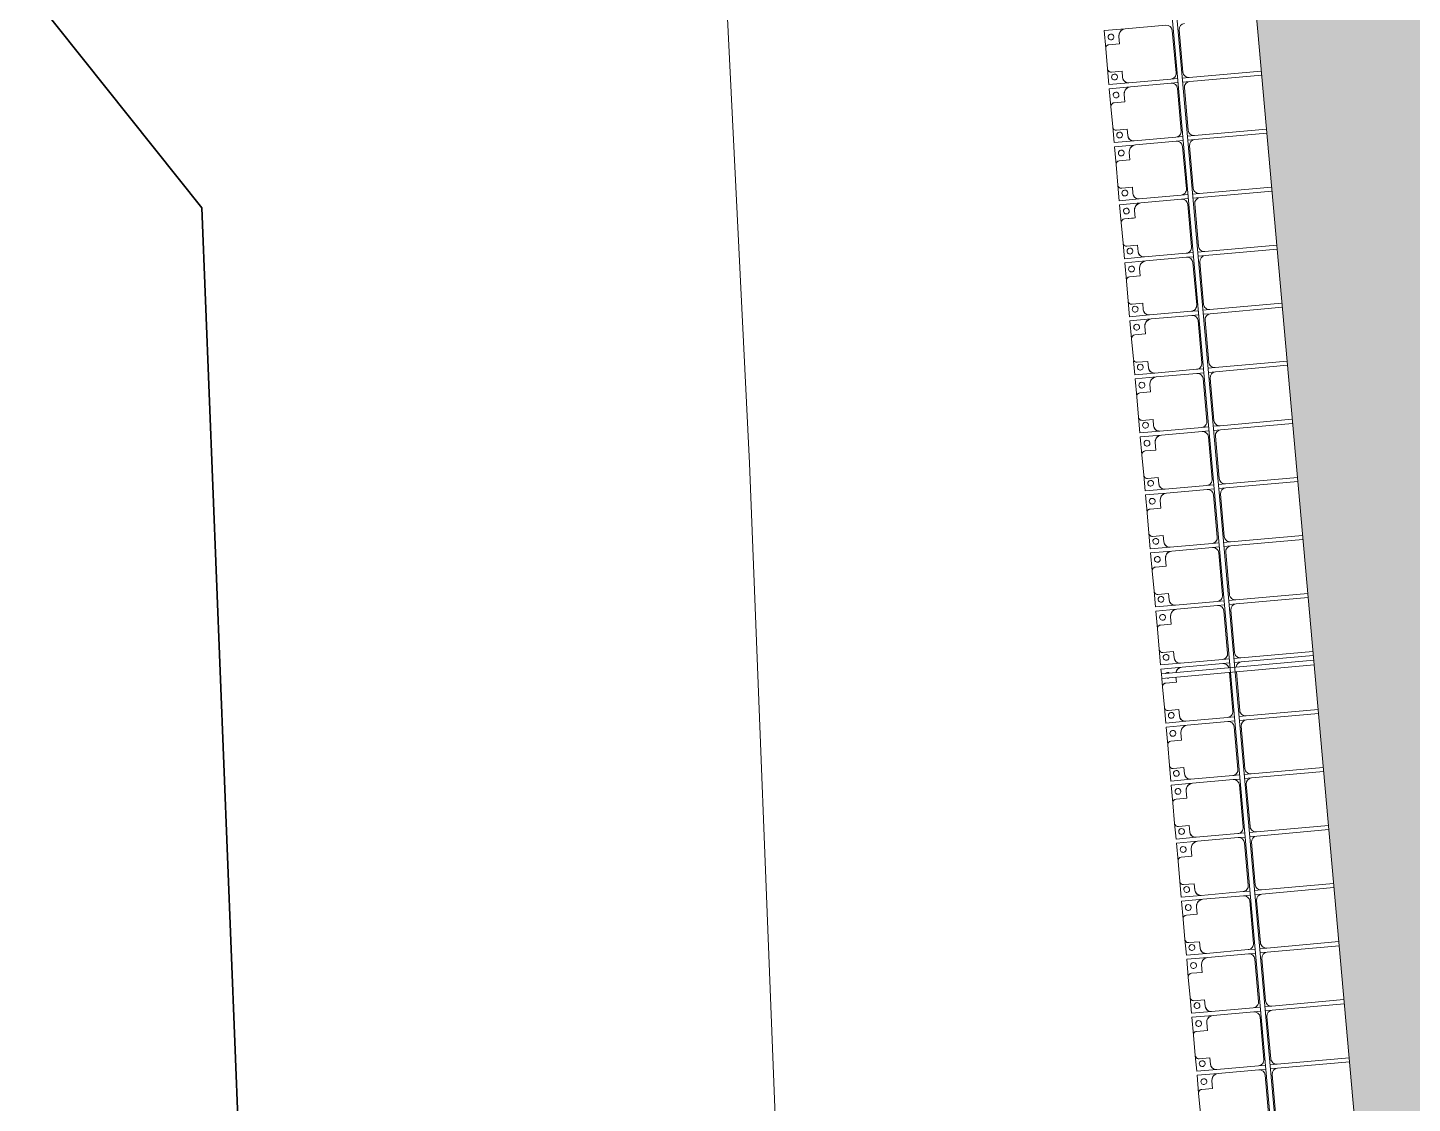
# Model space of a CAD drawing. Header units: millimetres. Extents: x -861324 to 439029, y -308065 to 694685.
# Drawn here: x -94915 to -83039, y 53579 to 62810 of the extents above; entities that cross this region are included whole.
import ezdxf

# ---------------------------------------------------------------- set-up
doc = ezdxf.new("R2010")
doc.units = ezdxf.units.MM
for name, color, linetype, lineweight in [('A-DETL-GENF', 92, 'Continuous', 9), ('A-DETL-THIN', 151, 'Continuous', 9), ('A-GENM', 13, 'Continuous', 9), ('C-TOPO-MAJR', 7, 'Continuous', 35), ('C-TOPO-MINR', 7, 'Continuous', 9), ('S-BEAM', 12, 'Continuous', 9)]:
    doc.layers.add(name, color=color, linetype=linetype, lineweight=lineweight)

# ---------------------------------------------------------------- blocks, each defined once
blk = doc.blocks.new('Dải phao đi lại kèm đỡ invester - DẢI PHAO ĐI LẠI-19658-BỐ TRÍ BÈ PIN HỒ BẢN MÒNG')
at = {"layer": 'A-GENM', "color": 7}
for p, q in [((101223, -620), (101223, 0)), ((101258, 0), (101258, -620)), ((102223, -620), (102223, 0)), ((102258, 0), (102258, -620)), ((102758, 0), (102758, -620)), ((103223, -620), (103223, 0)), ((103258, 0), (103258, -620)), ((103723, -620), (103723, 0)), ((103758, 0), (103758, -620)), ((104223, -620), (104223, 0)), ((104723, -620), (104723, 0)), ((104758, 0), (104758, -620)), ((105723, -620), (105723, 0)), ((105758, 0), (105758, -620)), ((106723, -620), (106723, 0)), ((106758, 0), (106758, -620)), ((107258, 0), (107258, -620)), ((107723, -620), (107723, 0)), ((108223, -620), (108223, 0)), ((108258, 0), (108258, -620)), ((108723, -620), (108723, 0)), ((109223, -620), (109223, 0)), ((109258, 0), (109258, -620)), ((101723, -620), (101723, 0)), ((101758, 0), (101758, -620)), ((102723, -620), (102723, 0)), ((104258, 0), (104258, -620)), ((105223, -620), (105223, 0)), ((105258, 0), (105258, -620)), ((106223, -620), (106223, 0)), ((106258, 0), (106258, -620)), ((107223, -620), (107223, 0)), ((107758, 0), (107758, -620)), ((108758, 0), (108758, -620)), ((109723, -620), (109723, 0)), ((109758, 0), (109758, -620)), ((100808, -670), (101173, -670)), ((101223, -620), (101223, -681)), ((101258, -681), (101258, -620)), ((101308, -670), (101673, -670)), ((101723, -620), (101723, -681)), ((101758, -681), (101758, -620)), ((101808, -670), (102173, -670)), ((102223, -620), (102223, -681)), ((102258, -681), (102258, -620)), ((102308, -670), (102673, -670)), ((102723, -620), (102723, -681)), ((102758, -681), (102758, -620)), ((102808, -670), (103173, -670)), ((103223, -620), (103223, -681)), ((103258, -681), (103258, -620)), ((103308, -670), (103673, -670)), ((103723, -620), (103723, -681)), ((103758, -681), (103758, -620)), ((103808, -670), (104173, -670)), ((104223, -620), (104223, -681)), ((104258, -681), (104258, -620)), ((104308, -670), (104673, -670)), ((104723, -620), (104723, -681)), ((104758, -681), (104758, -620)), ((104808, -670), (105173, -670)), ((105223, -620), (105223, -681)), ((105258, -681), (105258, -620)), ((105308, -670), (105673, -670)), ((105723, -620), (105723, -681)), ((105758, -681), (105758, -620)), ((105808, -670), (106173, -670)), ((106223, -620), (106223, -681)), ((106258, -681), (106258, -620)), ((106340, -670), (106673, -670)), ((106723, -620), (106723, -681)), ((106758, -681), (106758, -620)), ((106808, -670), (107173, -670)), ((107223, -620), (107223, -681)), ((107258, -681), (107258, -620)), ((107308, -670), (107673, -670)), ((107723, -620), (107723, -681)), ((107758, -681), (107758, -620)), ((107808, -670), (108173, -670)), ((108223, -620), (108223, -681)), ((108258, -681), (108258, -620)), ((108308, -670), (108673, -670)), ((108723, -620), (108723, -681)), ((108758, -681), (108758, -620)), ((108808, -670), (109173, -670)), ((109223, -620), (109223, -681)), ((109258, -681), (109258, -620)), ((109308, -670), (109673, -670)), ((109723, -620), (109723, -681)), ((109758, -681), (109758, -620)), ((109808, -670), (110173, -670)), ((100758, -780), (100758, -1130)), ((101173, -730), (100808, -730)), ((101223, -721), (101223, -780)), ((101223, -1140), (101223, -780)), ((101258, -780), (101258, -721)), ((101258, -780), (101258, -1130)), ((101673, -730), (101308, -730)), ((101723, -721), (101723, -780)), ((101723, -1140), (101723, -780)), ((101758, -780), (101758, -721)), ((101758, -780), (101758, -1130)), ((102173, -730), (101808, -730)), ((102223, -721), (102223, -780)), ((102223, -1140), (102223, -780)), ((102258, -780), (102258, -721)), ((102258, -780), (102258, -1130)), ((102673, -730), (102308, -730)), ((102723, -721), (102723, -780)), ((102723, -1140), (102723, -780)), ((102758, -780), (102758, -721)), ((102758, -780), (102758, -1130)), ((103173, -730), (102808, -730)), ((103223, -721), (103223, -780)), ((103223, -1140), (103223, -780)), ((103258, -780), (103258, -721)), ((103258, -780), (103258, -1130)), ((103673, -730), (103308, -730)), ((103723, -721), (103723, -780)), ((103723, -1140), (103723, -780)), ((103758, -780), (103758, -721)), ((103758, -780), (103758, -1130)), ((104173, -730), (103808, -730)), ((104223, -721), (104223, -780)), ((104223, -1140), (104223, -780)), ((104258, -780), (104258, -721)), ((104258, -780), (104258, -1130)), ((104673, -730), (104308, -730)), ((104723, -721), (104723, -780)), ((104723, -1140), (104723, -780)), ((104758, -780), (104758, -721)), ((104758, -780), (104758, -1130)), ((105173, -730), (104808, -730)), ((105223, -721), (105223, -780)), ((105223, -1140), (105223, -780)), ((105258, -780), (105258, -721)), ((105258, -780), (105258, -1130)), ((105673, -730), (105308, -730)), ((105723, -721), (105723, -780)), ((105723, -1140), (105723, -780)), ((105758, -780), (105758, -721)), ((105758, -780), (105758, -1130)), ((106173, -730), (105808, -730)), ((106223, -721), (106223, -780)), ((106223, -1140), (106223, -780)), ((106258, -780), (106258, -721)), ((106258, -780), (106258, -1130)), ((106673, -730), (106340, -730)), ((106723, -721), (106723, -780)), ((106723, -1140), (106723, -780)), ((106758, -780), (106758, -721)), ((106758, -780), (106758, -1130)), ((107173, -730), (106808, -730)), ((107223, -721), (107223, -780)), ((107223, -1140), (107223, -780)), ((107258, -780), (107258, -721)), ((107258, -780), (107258, -1130)), ((107673, -730), (107308, -730)), ((107723, -721), (107723, -780)), ((107723, -1140), (107723, -780)), ((107758, -780), (107758, -721)), ((107758, -780), (107758, -1130)), ((108173, -730), (107808, -730)), ((108223, -721), (108223, -780)), ((108223, -1140), (108223, -780)), ((108258, -780), (108258, -721)), ((108258, -780), (108258, -1130)), ((108673, -730), (108308, -730)), ((108723, -721), (108723, -780)), ((108723, -1140), (108723, -780)), ((108758, -780), (108758, -721)), ((108758, -780), (108758, -1130)), ((109173, -730), (108808, -730)), ((109223, -721), (109223, -780)), ((109223, -1140), (109223, -780)), ((109258, -780), (109258, -721)), ((109258, -780), (109258, -1130)), ((109673, -730), (109308, -730)), ((109723, -721), (109723, -780)), ((109723, -1140), (109723, -780)), ((109758, -780), (109758, -721)), ((109758, -780), (109758, -1130)), ((110173, -730), (109808, -730)), ((100818, -1190), (100882, -1190)), ((100882, -1190), (100882, -1282)), ((101118, -1282), (101118, -1190)), ((101118, -1190), (101173, -1190)), ((101318, -1190), (101382, -1190)), ((101382, -1190), (101382, -1282)), ((101618, -1282), (101618, -1190)), ((101618, -1190), (101673, -1190)), ((101818, -1190), (101882, -1190)), ((101882, -1190), (101882, -1282)), ((102118, -1282), (102118, -1190)), ((102118, -1190), (102173, -1190)), ((102318, -1190), (102382, -1190)), ((102382, -1190), (102382, -1282)), ((102618, -1282), (102618, -1190)), ((102618, -1190), (102673, -1190)), ((102818, -1190), (102882, -1190)), ((102882, -1190), (102882, -1282)), ((103118, -1282), (103118, -1190)), ((103118, -1190), (103173, -1190)), ((103318, -1190), (103382, -1190)), ((103382, -1190), (103382, -1282)), ((103618, -1282), (103618, -1190)), ((103618, -1190), (103673, -1190)), ((103818, -1190), (103882, -1190)), ((103882, -1190), (103882, -1282)), ((104118, -1282), (104118, -1190)), ((104118, -1190), (104173, -1190)), ((104318, -1190), (104382, -1190)), ((104382, -1190), (104382, -1282)), ((104618, -1282), (104618, -1190)), ((104618, -1190), (104673, -1190)), ((104818, -1190), (104882, -1190)), ((104882, -1190), (104882, -1282)), ((105118, -1282), (105118, -1190)), ((105118, -1190), (105173, -1190)), ((105318, -1190), (105382, -1190)), ((105382, -1190), (105382, -1282)), ((105618, -1282), (105618, -1190)), ((105618, -1190), (105673, -1190)), ((105818, -1190), (105882, -1190)), ((105882, -1190), (105882, -1282)), ((106118, -1282), (106118, -1190)), ((106118, -1190), (106173, -1190)), ((106340, -1190), (106382, -1190)), ((106382, -1190), (106382, -1282)), ((106618, -1282), (106618, -1190)), ((106618, -1190), (106673, -1190)), ((106818, -1190), (106882, -1190)), ((106882, -1190), (106882, -1282)), ((107118, -1282), (107118, -1190)), ((107118, -1190), (107173, -1190)), ((107318, -1190), (107382, -1190)), ((107382, -1190), (107382, -1282)), ((107618, -1282), (107618, -1190)), ((107618, -1190), (107673, -1190)), ((107818, -1190), (107882, -1190)), ((107882, -1190), (107882, -1282)), ((108118, -1282), (108118, -1190)), ((108118, -1190), (108173, -1190)), ((108318, -1190), (108382, -1190)), ((108382, -1190), (108382, -1282)), ((108618, -1282), (108618, -1190)), ((108618, -1190), (108673, -1190)), ((108818, -1190), (108882, -1190)), ((108882, -1190), (108882, -1282)), ((109118, -1282), (109118, -1190)), ((109118, -1190), (109173, -1190)), ((109318, -1190), (109382, -1190)), ((109382, -1190), (109382, -1282)), ((109618, -1282), (109618, -1190)), ((109618, -1190), (109673, -1190)), ((109818, -1190), (109882, -1190)), ((109882, -1190), (109882, -1282)), ((100912, -1312), (101088, -1312)), ((101412, -1312), (101588, -1312)), ((101912, -1312), (102088, -1312)), ((102412, -1312), (102588, -1312)), ((102912, -1312), (103088, -1312)), ((103412, -1312), (103588, -1312)), ((103912, -1312), (104088, -1312)), ((104412, -1312), (104588, -1312)), ((104912, -1312), (105088, -1312)), ((105412, -1312), (105588, -1312)), ((105912, -1312), (106088, -1312)), ((106412, -1312), (106588, -1312)), ((106912, -1312), (107088, -1312)), ((107412, -1312), (107588, -1312)), ((107912, -1312), (108088, -1312)), ((108412, -1312), (108588, -1312)), ((108912, -1312), (109088, -1312)), ((109412, -1312), (109588, -1312)), ((109912, -1312), (110088, -1312))]:
    blk.add_line(p, q, dxfattribs=at)
at = {"layer": 'A-GENM', "color": 9}
for p, q in [((101223, -620), (101223, -681)), ((101258, -681), (101258, -620)), ((101723, -620), (101723, -681)), ((101758, -681), (101758, -620)), ((102223, -620), (102223, -681)), ((102258, -681), (102258, -620)), ((102723, -620), (102723, -681)), ((102758, -681), (102758, -620)), ((103223, -620), (103223, -681)), ((103258, -681), (103258, -620)), ((103723, -620), (103723, -681)), ((103758, -681), (103758, -620)), ((104223, -620), (104223, -681)), ((104258, -681), (104258, -620)), ((104723, -620), (104723, -681)), ((104758, -681), (104758, -620)), ((105223, -620), (105223, -681)), ((105258, -681), (105258, -620)), ((105723, -620), (105723, -681)), ((105758, -681), (105758, -620)), ((106223, -620), (106223, -681)), ((106258, -681), (106258, -620)), ((106723, -620), (106723, -681)), ((106758, -681), (106758, -620)), ((107223, -620), (107223, -681)), ((107258, -681), (107258, -620)), ((107723, -620), (107723, -681)), ((107758, -681), (107758, -620)), ((108223, -620), (108223, -681)), ((108258, -681), (108258, -620)), ((108723, -620), (108723, -681)), ((108758, -681), (108758, -620)), ((109223, -620), (109223, -681)), ((109258, -681), (109258, -620)), ((109723, -620), (109723, -681)), ((109758, -681), (109758, -620)), ((101223, -721), (101223, -780)), ((101258, -780), (101258, -721)), ((101723, -721), (101723, -780)), ((101758, -780), (101758, -721)), ((102223, -721), (102223, -780)), ((102258, -780), (102258, -721)), ((102723, -721), (102723, -780)), ((102758, -780), (102758, -721)), ((103223, -721), (103223, -780)), ((103258, -780), (103258, -721)), ((103723, -721), (103723, -780)), ((103758, -780), (103758, -721)), ((104223, -721), (104223, -780)), ((104258, -780), (104258, -721)), ((104723, -721), (104723, -780)), ((104758, -780), (104758, -721)), ((105223, -721), (105223, -780)), ((105258, -780), (105258, -721)), ((105723, -721), (105723, -780)), ((105758, -780), (105758, -721)), ((106223, -721), (106223, -780)), ((106258, -780), (106258, -721)), ((106723, -721), (106723, -780)), ((106758, -780), (106758, -721)), ((107223, -721), (107223, -780)), ((107258, -780), (107258, -721)), ((107723, -721), (107723, -780)), ((107758, -780), (107758, -721)), ((108223, -721), (108223, -780)), ((108258, -780), (108258, -721)), ((108723, -721), (108723, -780)), ((108758, -780), (108758, -721)), ((109223, -721), (109223, -780)), ((109258, -780), (109258, -721)), ((109723, -721), (109723, -780)), ((109758, -780), (109758, -721)), ((100758, -1312), (100758, -1130)), ((100758, -1130), (100758, -1312)), ((101223, -1140), (101223, -1312)), ((101223, -1312), (101223, -1140)), ((101258, -1312), (101258, -1130)), ((101258, -1130), (101258, -1312)), ((101723, -1140), (101723, -1312)), ((101723, -1312), (101723, -1140)), ((101758, -1312), (101758, -1148)), ((101758, -1148), (101758, -1312)), ((102223, -1140), (102223, -1312)), ((102223, -1312), (102223, -1140)), ((102258, -1312), (102258, -1130)), ((102258, -1130), (102258, -1312)), ((102723, -1140), (102723, -1312)), ((102723, -1312), (102723, -1140)), ((102758, -1312), (102758, -1130)), ((102758, -1130), (102758, -1312)), ((103223, -1140), (103223, -1312)), ((103223, -1312), (103223, -1140)), ((103258, -1312), (103258, -1130)), ((103258, -1130), (103258, -1312)), ((103723, -1140), (103723, -1312)), ((103723, -1312), (103723, -1140)), ((103758, -1312), (103758, -1130)), ((103758, -1130), (103758, -1312)), ((104223, -1140), (104223, -1312)), ((104223, -1312), (104223, -1140)), ((104258, -1312), (104258, -1130)), ((104258, -1130), (104258, -1312)), ((104723, -1140), (104723, -1312)), ((104723, -1312), (104723, -1140)), ((104758, -1312), (104758, -1130)), ((104758, -1130), (104758, -1312)), ((105223, -1140), (105223, -1312)), ((105223, -1312), (105223, -1140)), ((105258, -1312), (105258, -1130)), ((105258, -1130), (105258, -1312)), ((105723, -1140), (105723, -1312)), ((105723, -1312), (105723, -1140)), ((105758, -1312), (105758, -1130)), ((105758, -1130), (105758, -1312)), ((106223, -1140), (106223, -1312)), ((106223, -1312), (106223, -1140)), ((106258, -1312), (106258, -1130)), ((106258, -1130), (106258, -1312)), ((106723, -1140), (106723, -1312)), ((106723, -1312), (106723, -1140)), ((106758, -1312), (106758, -1130)), ((106758, -1130), (106758, -1312)), ((107223, -1140), (107223, -1312)), ((107223, -1312), (107223, -1140)), ((107258, -1312), (107258, -1130)), ((107258, -1130), (107258, -1312)), ((107723, -1140), (107723, -1312)), ((107723, -1312), (107723, -1140)), ((107758, -1312), (107758, -1130)), ((107758, -1130), (107758, -1312)), ((108223, -1140), (108223, -1312)), ((108223, -1312), (108223, -1140)), ((108258, -1312), (108258, -1130)), ((108258, -1130), (108258, -1312)), ((108723, -1140), (108723, -1312)), ((108723, -1312), (108723, -1140)), ((108758, -1312), (108758, -1130)), ((108758, -1130), (108758, -1312)), ((109223, -1140), (109223, -1312)), ((109223, -1312), (109223, -1140)), ((109258, -1312), (109258, -1130)), ((109258, -1130), (109258, -1312)), ((109723, -1140), (109723, -1312)), ((109723, -1312), (109723, -1140)), ((109758, -1312), (109758, -1130)), ((109758, -1130), (109758, -1312)), ((100882, -1190), (100818, -1190)), ((100818, -1190), (100882, -1190)), ((100882, -1190), (100818, -1190)), ((100882, -1282), (100882, -1190)), ((100882, -1190), (100882, -1282)), ((100882, -1282), (100882, -1190)), ((101173, -1190), (101118, -1190)), ((101118, -1190), (101118, -1282)), ((101118, -1282), (101118, -1190)), ((101118, -1190), (101118, -1282)), ((101118, -1190), (101173, -1190)), ((101173, -1190), (101118, -1190)), ((101382, -1190), (101318, -1190)), ((101318, -1190), (101382, -1190)), ((101382, -1190), (101318, -1190)), ((101382, -1282), (101382, -1190)), ((101382, -1190), (101382, -1282)), ((101382, -1282), (101382, -1190)), ((101673, -1190), (101618, -1190)), ((101618, -1190), (101618, -1282)), ((101618, -1282), (101618, -1190)), ((101618, -1190), (101618, -1282)), ((101618, -1190), (101673, -1190)), ((101673, -1190), (101618, -1190)), ((101882, -1190), (101818, -1190)), ((101818, -1190), (101882, -1190)), ((101882, -1190), (101818, -1190)), ((101882, -1282), (101882, -1190)), ((101882, -1190), (101882, -1282)), ((101882, -1282), (101882, -1190)), ((102173, -1190), (102118, -1190)), ((102118, -1190), (102118, -1282)), ((102118, -1282), (102118, -1190)), ((102118, -1190), (102118, -1282)), ((102118, -1190), (102173, -1190)), ((102173, -1190), (102118, -1190)), ((102382, -1190), (102318, -1190)), ((102318, -1190), (102382, -1190)), ((102382, -1190), (102318, -1190)), ((102382, -1282), (102382, -1203)), ((102382, -1203), (102382, -1282)), ((102382, -1282), (102382, -1203)), ((102673, -1190), (102618, -1190)), ((102618, -1190), (102618, -1282)), ((102618, -1282), (102618, -1190)), ((102618, -1190), (102618, -1282)), ((102618, -1190), (102673, -1190)), ((102673, -1190), (102618, -1190)), ((102882, -1190), (102818, -1190)), ((102818, -1190), (102882, -1190)), ((102882, -1190), (102818, -1190)), ((102882, -1282), (102882, -1190)), ((102882, -1190), (102882, -1282)), ((102882, -1282), (102882, -1190)), ((103173, -1190), (103118, -1190)), ((103118, -1190), (103118, -1282)), ((103118, -1282), (103118, -1190)), ((103118, -1190), (103118, -1282)), ((103118, -1190), (103173, -1190)), ((103173, -1190), (103118, -1190)), ((103382, -1190), (103318, -1190)), ((103318, -1190), (103382, -1190)), ((103382, -1190), (103318, -1190)), ((103382, -1282), (103382, -1190)), ((103382, -1190), (103382, -1282)), ((103382, -1282), (103382, -1190)), ((103673, -1190), (103618, -1190)), ((103618, -1190), (103618, -1282)), ((103618, -1282), (103618, -1190)), ((103618, -1190), (103618, -1282)), ((103618, -1190), (103673, -1190)), ((103673, -1190), (103618, -1190)), ((103882, -1190), (103818, -1190)), ((103818, -1190), (103882, -1190)), ((103882, -1190), (103818, -1190)), ((103882, -1282), (103882, -1190)), ((103882, -1190), (103882, -1282)), ((103882, -1282), (103882, -1190)), ((104173, -1190), (104118, -1190)), ((104118, -1190), (104118, -1282)), ((104118, -1282), (104118, -1190)), ((104118, -1190), (104118, -1282)), ((104118, -1190), (104173, -1190)), ((104173, -1190), (104118, -1190)), ((104382, -1190), (104318, -1190)), ((104318, -1190), (104382, -1190)), ((104382, -1190), (104318, -1190)), ((104382, -1282), (104382, -1190)), ((104382, -1190), (104382, -1282)), ((104382, -1282), (104382, -1190)), ((104673, -1190), (104618, -1190)), ((104618, -1190), (104618, -1282)), ((104618, -1282), (104618, -1190)), ((104618, -1190), (104618, -1282)), ((104618, -1190), (104673, -1190)), ((104673, -1190), (104618, -1190)), ((104882, -1190), (104818, -1190)), ((104818, -1190), (104882, -1190)), ((104882, -1190), (104818, -1190)), ((104882, -1282), (104882, -1190)), ((104882, -1190), (104882, -1282)), ((104882, -1282), (104882, -1190)), ((105173, -1190), (105118, -1190)), ((105118, -1190), (105118, -1282)), ((105118, -1282), (105118, -1190)), ((105118, -1190), (105118, -1282)), ((105118, -1190), (105173, -1190)), ((105173, -1190), (105118, -1190)), ((105382, -1190), (105318, -1190)), ((105318, -1190), (105382, -1190)), ((105382, -1190), (105318, -1190)), ((105382, -1282), (105382, -1190)), ((105382, -1190), (105382, -1282)), ((105382, -1282), (105382, -1190)), ((105673, -1190), (105618, -1190)), ((105618, -1190), (105618, -1282)), ((105618, -1282), (105618, -1190)), ((105618, -1190), (105618, -1282)), ((105618, -1190), (105673, -1190)), ((105673, -1190), (105618, -1190)), ((105882, -1190), (105818, -1190)), ((105818, -1190), (105882, -1190)), ((105882, -1190), (105818, -1190)), ((105882, -1282), (105882, -1190)), ((105882, -1190), (105882, -1282)), ((105882, -1282), (105882, -1190)), ((106173, -1190), (106118, -1190)), ((106118, -1190), (106118, -1282)), ((106118, -1282), (106118, -1190)), ((106118, -1190), (106118, -1282)), ((106118, -1190), (106173, -1190)), ((106173, -1190), (106118, -1190)), ((106382, -1190), (106340, -1190)), ((106340, -1190), (106382, -1190)), ((106382, -1190), (106340, -1190)), ((106382, -1282), (106382, -1190)), ((106382, -1190), (106382, -1282)), ((106382, -1282), (106382, -1190)), ((106673, -1190), (106618, -1190)), ((106618, -1190), (106618, -1282)), ((106618, -1282), (106618, -1190)), ((106618, -1190), (106618, -1282)), ((106618, -1190), (106673, -1190)), ((106673, -1190), (106618, -1190)), ((106882, -1190), (106818, -1190)), ((106818, -1190), (106882, -1190)), ((106882, -1190), (106818, -1190)), ((106882, -1282), (106882, -1190)), ((106882, -1190), (106882, -1282)), ((106882, -1282), (106882, -1190)), ((107173, -1190), (107118, -1190)), ((107118, -1190), (107118, -1282)), ((107118, -1282), (107118, -1190)), ((107118, -1190), (107118, -1282)), ((107118, -1190), (107173, -1190)), ((107173, -1190), (107118, -1190)), ((107382, -1190), (107318, -1190)), ((107318, -1190), (107382, -1190)), ((107382, -1190), (107318, -1190)), ((107382, -1282), (107382, -1190)), ((107382, -1190), (107382, -1282)), ((107382, -1282), (107382, -1190)), ((107673, -1190), (107618, -1190)), ((107618, -1190), (107618, -1282)), ((107618, -1282), (107618, -1190)), ((107618, -1190), (107618, -1282)), ((107618, -1190), (107673, -1190)), ((107673, -1190), (107618, -1190)), ((107882, -1190), (107818, -1190)), ((107818, -1190), (107882, -1190)), ((107882, -1190), (107818, -1190)), ((107882, -1282), (107882, -1190)), ((107882, -1190), (107882, -1282)), ((107882, -1282), (107882, -1190)), ((108118, -1190), (108118, -1282)), ((108118, -1282), (108118, -1190)), ((108118, -1190), (108118, -1282)), ((108173, -1190), (108159, -1190)), ((108159, -1190), (108173, -1190)), ((108173, -1190), (108159, -1190)), ((108382, -1190), (108318, -1190)), ((108318, -1190), (108382, -1190)), ((108382, -1190), (108318, -1190)), ((108382, -1282), (108382, -1190)), ((108382, -1190), (108382, -1282)), ((108382, -1282), (108382, -1190)), ((108673, -1190), (108618, -1190)), ((108618, -1190), (108618, -1282)), ((108618, -1282), (108618, -1190)), ((108618, -1190), (108618, -1282)), ((108618, -1190), (108673, -1190)), ((108673, -1190), (108618, -1190)), ((108882, -1190), (108818, -1190)), ((108818, -1190), (108882, -1190)), ((108882, -1190), (108818, -1190)), ((108882, -1282), (108882, -1190)), ((108882, -1190), (108882, -1282)), ((108882, -1282), (108882, -1190)), ((109173, -1190), (109118, -1190)), ((109118, -1190), (109118, -1282)), ((109118, -1282), (109118, -1190)), ((109118, -1190), (109118, -1282)), ((109118, -1190), (109173, -1190)), ((109173, -1190), (109118, -1190)), ((109382, -1190), (109318, -1190)), ((109318, -1190), (109382, -1190)), ((109382, -1190), (109318, -1190)), ((109382, -1282), (109382, -1190)), ((109382, -1190), (109382, -1282)), ((109382, -1282), (109382, -1190)), ((109673, -1190), (109618, -1190)), ((109618, -1190), (109618, -1282)), ((109618, -1282), (109618, -1190)), ((109618, -1190), (109618, -1282)), ((109618, -1190), (109673, -1190)), ((109673, -1190), (109618, -1190)), ((109882, -1190), (109818, -1190)), ((109818, -1190), (109882, -1190)), ((109882, -1190), (109818, -1190)), ((109882, -1282), (109882, -1190)), ((109882, -1190), (109882, -1282)), ((109882, -1282), (109882, -1190)), ((100912, -1312), (100758, -1312)), ((100758, -1312), (100912, -1312)), ((101223, -1312), (101088, -1312)), ((101088, -1312), (101223, -1312)), ((101412, -1312), (101258, -1312)), ((101258, -1312), (101412, -1312)), ((101723, -1312), (101588, -1312)), ((101588, -1312), (101723, -1312)), ((101912, -1312), (101758, -1312)), ((101758, -1312), (101912, -1312)), ((102223, -1312), (102088, -1312)), ((102088, -1312), (102223, -1312)), ((102412, -1312), (102258, -1312)), ((102258, -1312), (102412, -1312)), ((102723, -1312), (102588, -1312)), ((102588, -1312), (102723, -1312)), ((102912, -1312), (102758, -1312)), ((102758, -1312), (102912, -1312)), ((103223, -1312), (103088, -1312)), ((103088, -1312), (103223, -1312)), ((103412, -1312), (103258, -1312)), ((103258, -1312), (103412, -1312)), ((103723, -1312), (103604, -1312)), ((103604, -1312), (103723, -1312)), ((103912, -1312), (103758, -1312)), ((103758, -1312), (103912, -1312)), ((104223, -1312), (104088, -1312)), ((104088, -1312), (104223, -1312)), ((104412, -1312), (104258, -1312)), ((104258, -1312), (104412, -1312)), ((104723, -1312), (104588, -1312)), ((104588, -1312), (104723, -1312)), ((104912, -1312), (104758, -1312)), ((104758, -1312), (104912, -1312)), ((105223, -1312), (105088, -1312)), ((105088, -1312), (105223, -1312)), ((105412, -1312), (105258, -1312)), ((105258, -1312), (105412, -1312)), ((105723, -1312), (105588, -1312)), ((105588, -1312), (105723, -1312)), ((105912, -1312), (105758, -1312)), ((105758, -1312), (105912, -1312)), ((106223, -1312), (106088, -1312)), ((106088, -1312), (106223, -1312)), ((106300, -1312), (106258, -1312)), ((106258, -1312), (106300, -1312)), ((106412, -1312), (106340, -1312)), ((106340, -1312), (106412, -1312)), ((106723, -1312), (106588, -1312)), ((106588, -1312), (106723, -1312)), ((106912, -1312), (106758, -1312)), ((106758, -1312), (106912, -1312)), ((107223, -1312), (107088, -1312)), ((107088, -1312), (107223, -1312)), ((107412, -1312), (107258, -1312)), ((107258, -1312), (107412, -1312)), ((107723, -1312), (107588, -1312)), ((107588, -1312), (107723, -1312)), ((107912, -1312), (107758, -1312)), ((107758, -1312), (107912, -1312)), ((108223, -1312), (108088, -1312)), ((108088, -1312), (108223, -1312)), ((108412, -1312), (108258, -1312)), ((108258, -1312), (108412, -1312)), ((108723, -1312), (108588, -1312)), ((108588, -1312), (108723, -1312)), ((108912, -1312), (108758, -1312)), ((108758, -1312), (108912, -1312)), ((109223, -1312), (109088, -1312)), ((109088, -1312), (109223, -1312)), ((109412, -1312), (109258, -1312)), ((109258, -1312), (109412, -1312)), ((109723, -1312), (109588, -1312)), ((109588, -1312), (109723, -1312)), ((109912, -1312), (109758, -1312)), ((109758, -1312), (109912, -1312))]:
    blk.add_line(p, q, dxfattribs=at)
at = {"layer": 'A-GENM', "color": 7}
for centre, radius, start, end in [((100808, -620), 50, 180, 270), ((101173, -620), 50, 270, 0), ((101308, -620), 50, 180, 270), ((101673, -620), 50, 270, 0), ((101808, -620), 50, 180, 270), ((102173, -620), 50, 270, 0), ((102308, -620), 50, 180, 270), ((102673, -620), 50, 270, 0), ((102808, -620), 50, 180, 270), ((103173, -620), 50, 270, 0), ((103308, -620), 50, 180, 270), ((103673, -620), 50, 270, 0), ((103808, -620), 50, 180, 270), ((104173, -620), 50, 270, 0), ((104308, -620), 50, 180, 270), ((104673, -620), 50, 270, 0), ((104808, -620), 50, 180, 270), ((105173, -620), 50, 270, 0), ((105308, -620), 50, 180, 270), ((105673, -620), 50, 270, 0), ((105808, -620), 50, 180, 270), ((106173, -620), 50, 270, 0), ((106308, -620), 50, 180, 255), ((106673, -620), 50, 270, 0), ((106808, -620), 50, 180, 270), ((107173, -620), 50, 270, 0), ((107308, -620), 50, 180, 270), ((107673, -620), 50, 270, 0), ((107808, -620), 50, 180, 270), ((108173, -620), 50, 270, 0), ((108308, -620), 50, 180, 270), ((108673, -620), 50, 270, 0), ((108808, -620), 50, 180, 270), ((109173, -620), 50, 270, 0), ((109308, -620), 50, 180, 270), ((109673, -620), 50, 270, 0), ((109808, -620), 50, 180, 270), ((100808, -780), 50, 90, 180), ((101173, -780), 50, 360, 90), ((101308, -780), 50, 90, 180), ((101673, -780), 50, 360, 90), ((101808, -780), 50, 90, 180), ((102173, -780), 50, 360, 90), ((102308, -780), 50, 90, 180), ((102673, -780), 50, 360, 90), ((102808, -780), 50, 90, 180), ((103173, -780), 50, 360, 90), ((103308, -780), 50, 90, 180), ((103673, -780), 50, 360, 90), ((103808, -780), 50, 90, 180), ((104173, -780), 50, 360, 90), ((104308, -780), 50, 90, 180), ((104673, -780), 50, 360, 90), ((104808, -780), 50, 90, 180), ((105173, -780), 50, 360, 90), ((105308, -780), 50, 90, 180), ((105673, -780), 50, 360, 90), ((105808, -780), 50, 90, 180), ((106173, -780), 50, 360, 90), ((106308, -780), 50, 105, 180), ((106673, -780), 50, 360, 90), ((106808, -780), 50, 90, 180), ((107173, -780), 50, 360, 90), ((107308, -780), 50, 90, 180), ((107673, -780), 50, 360, 90), ((107808, -780), 50, 90, 180), ((108173, -780), 50, 360, 90), ((108308, -780), 50, 90, 180), ((108673, -780), 50, 360, 90), ((108808, -780), 50, 90, 180), ((109173, -780), 50, 360, 90), ((109308, -780), 50, 90, 180), ((109673, -780), 50, 360, 90), ((109808, -780), 50, 90, 180), ((100818, -1130), 60, 180, 270), ((101173, -1140), 50, 270, 360), ((101318, -1130), 60, 180, 270), ((101673, -1140), 50, 270, 360), ((101818, -1130), 60, 180, 270), ((102173, -1140), 50, 270, 360), ((102318, -1130), 60, 180, 270), ((102673, -1140), 50, 270, 360), ((102818, -1130), 60, 180, 270), ((103173, -1140), 50, 270, 360), ((103318, -1130), 60, 180, 270), ((103673, -1140), 50, 270, 360), ((103818, -1130), 60, 180, 270), ((104173, -1140), 50, 270, 360), ((104318, -1130), 60, 180, 270), ((104673, -1140), 50, 270, 360), ((104818, -1130), 60, 180, 270), ((105173, -1140), 50, 270, 360), ((105318, -1130), 60, 180, 270), ((105673, -1140), 50, 270, 360), ((105818, -1130), 60, 180, 270), ((106173, -1140), 50, 270, 360), ((106318, -1130), 60, 180, 255), ((106673, -1140), 50, 270, 360), ((106818, -1130), 60, 180, 270), ((107173, -1140), 50, 270, 360), ((107318, -1130), 60, 180, 270), ((107673, -1140), 50, 270, 360), ((107818, -1130), 60, 180, 270), ((108173, -1140), 50, 270, 360), ((108318, -1130), 60, 180, 270), ((108673, -1140), 50, 270, 360), ((108818, -1130), 60, 180, 270), ((109173, -1140), 50, 270, 360), ((109318, -1130), 60, 180, 270), ((109673, -1140), 50, 270, 360), ((109818, -1130), 60, 180, 270), ((100912, -1282), 30, 180, 270), ((101088, -1282), 30, 270, 0), ((101412, -1282), 30, 180, 270), ((101588, -1282), 30, 270, 0), ((101912, -1282), 30, 180, 270), ((102088, -1282), 30, 270, 0), ((102412, -1282), 30, 180, 270), ((102588, -1282), 30, 270, 0), ((102912, -1282), 30, 180, 270), ((103088, -1282), 30, 270, 0), ((103412, -1282), 30, 180, 270), ((103588, -1282), 30, 270, 0), ((103912, -1282), 30, 180, 270), ((104088, -1282), 30, 270, 0), ((104412, -1282), 30, 180, 270), ((104588, -1282), 30, 270, 0), ((104912, -1282), 30, 180, 270), ((105088, -1282), 30, 270, 0), ((105412, -1282), 30, 180, 270), ((105588, -1282), 30, 270, 0), ((105912, -1282), 30, 180, 270), ((106088, -1282), 30, 270, 0), ((106412, -1282), 30, 180, 270), ((106588, -1282), 30, 270, 0), ((106912, -1282), 30, 180, 270), ((107088, -1282), 30, 270, 0), ((107412, -1282), 30, 180, 270), ((107588, -1282), 30, 270, 0), ((107912, -1282), 30, 180, 270), ((108088, -1282), 30, 270, 0), ((108412, -1282), 30, 180, 270), ((108588, -1282), 30, 270, 0), ((108912, -1282), 30, 180, 270), ((109088, -1282), 30, 270, 0), ((109412, -1282), 30, 180, 270), ((109588, -1282), 30, 270, 0), ((109912, -1282), 30, 180, 270)]:
    blk.add_arc(centre, radius, start, end, dxfattribs=at)
at = {"layer": 'A-GENM', "color": 9}
for centre, radius, start, end in [((100818, -1130), 60, 195, 270), ((100818, -1130), 60, 195, 270), ((100818, -1130), 60, 195, 270), ((101173, -1140), 50, 270, 345), ((101173, -1140), 50, 270, 345), ((101173, -1140), 50, 270, 345), ((101318, -1130), 60, 195, 270), ((101318, -1130), 60, 195, 270), ((101318, -1130), 60, 195, 270), ((101673, -1140), 50, 270, 345), ((101673, -1140), 50, 270, 345), ((101673, -1140), 50, 270, 345), ((101818, -1130), 60, 195, 270), ((101818, -1130), 60, 195, 270), ((101818, -1130), 60, 195, 270), ((102173, -1140), 50, 270, 345), ((102173, -1140), 50, 270, 345), ((102173, -1140), 50, 270, 345), ((102318, -1130), 60, 195, 270), ((102318, -1130), 60, 195, 270), ((102318, -1130), 60, 195, 270), ((102673, -1140), 50, 270, 345), ((102673, -1140), 50, 270, 345), ((102673, -1140), 50, 270, 345), ((102818, -1130), 60, 195, 270), ((102818, -1130), 60, 195, 270), ((102818, -1130), 60, 195, 270), ((103173, -1140), 50, 270, 345), ((103173, -1140), 50, 270, 345), ((103173, -1140), 50, 270, 345), ((103318, -1130), 60, 195, 270), ((103318, -1130), 60, 195, 270), ((103318, -1130), 60, 195, 270), ((103673, -1140), 50, 270, 345), ((103673, -1140), 50, 270, 345), ((103673, -1140), 50, 270, 345), ((103818, -1130), 60, 195, 270), ((103818, -1130), 60, 195, 270), ((103818, -1130), 60, 195, 270), ((104173, -1140), 50, 270, 345), ((104173, -1140), 50, 270, 345), ((104173, -1140), 50, 270, 345), ((104318, -1130), 60, 195, 270), ((104318, -1130), 60, 195, 270), ((104318, -1130), 60, 195, 270), ((104673, -1140), 50, 270, 345), ((104673, -1140), 50, 270, 345), ((104673, -1140), 50, 270, 345), ((104818, -1130), 60, 195, 270), ((104818, -1130), 60, 195, 270), ((104818, -1130), 60, 195, 270), ((105173, -1140), 50, 270, 345), ((105173, -1140), 50, 270, 345), ((105173, -1140), 50, 270, 345), ((105318, -1130), 60, 195, 270), ((105318, -1130), 60, 195, 270), ((105318, -1130), 60, 195, 270), ((105673, -1140), 50, 270, 345), ((105673, -1140), 50, 270, 345), ((105673, -1140), 50, 270, 345), ((105818, -1130), 60, 195, 270), ((105818, -1130), 60, 195, 270), ((105818, -1130), 60, 195, 270), ((106173, -1140), 50, 270, 345), ((106173, -1140), 50, 270, 345), ((106173, -1140), 50, 270, 345), ((106318, -1130), 60, 195, 255), ((106318, -1130), 60, 195, 255), ((106318, -1130), 60, 195, 255), ((106673, -1140), 50, 270, 345), ((106673, -1140), 50, 270, 345), ((106673, -1140), 50, 270, 345), ((106818, -1130), 60, 195, 270), ((106818, -1130), 60, 195, 270), ((106818, -1130), 60, 195, 270), ((107173, -1140), 50, 270, 345), ((107173, -1140), 50, 270, 345), ((107173, -1140), 50, 270, 345), ((107318, -1130), 60, 195, 270), ((107318, -1130), 60, 195, 270), ((107318, -1130), 60, 195, 270), ((107673, -1140), 50, 270, 345), ((107673, -1140), 50, 270, 345), ((107673, -1140), 50, 270, 345), ((107818, -1130), 60, 195, 270), ((107818, -1130), 60, 195, 270), ((107818, -1130), 60, 195, 270), ((108173, -1140), 50, 270, 345), ((108173, -1140), 50, 270, 345), ((108173, -1140), 50, 270, 345), ((108318, -1130), 60, 195, 270), ((108318, -1130), 60, 195, 270), ((108318, -1130), 60, 195, 270), ((108673, -1140), 50, 270, 345), ((108673, -1140), 50, 270, 345), ((108673, -1140), 50, 270, 345), ((108818, -1130), 60, 195, 270), ((108818, -1130), 60, 195, 270), ((108818, -1130), 60, 195, 270), ((109173, -1140), 50, 270, 345), ((109173, -1140), 50, 270, 345), ((109173, -1140), 50, 270, 345), ((109318, -1130), 60, 195, 270), ((109318, -1130), 60, 195, 270), ((109318, -1130), 60, 195, 270), ((109673, -1140), 50, 270, 345), ((109673, -1140), 50, 270, 345), ((109673, -1140), 50, 270, 345), ((109818, -1130), 60, 195, 270), ((109818, -1130), 60, 195, 270), ((109818, -1130), 60, 195, 270), ((100817, -1259), 25, 90, 270), ((100817, -1259), 25, 90, 270), ((100817, -1259), 25, 270, 90), ((100817, -1259), 25, 270, 90), ((100912, -1282), 30, 180, 240), ((100912, -1282), 30, 180, 240), ((100912, -1282), 30, 180, 240), ((101088, -1282), 30, 300, 0), ((101088, -1282), 30, 300, 0), ((101088, -1282), 30, 300, 0), ((101162, -1259), 25, 90, 270), ((101162, -1259), 25, 90, 270), ((101162, -1259), 25, 270, 90), ((101162, -1259), 25, 270, 90), ((101317, -1259), 25, 90, 270), ((101317, -1259), 25, 90, 270), ((101317, -1259), 25, 270, 90), ((101317, -1259), 25, 270, 90), ((101412, -1282), 30, 180, 240), ((101412, -1282), 30, 180, 240), ((101412, -1282), 30, 180, 240), ((101588, -1282), 30, 300, 0), ((101588, -1282), 30, 300, 0), ((101588, -1282), 30, 300, 0), ((101662, -1259), 25, 90, 270), ((101662, -1259), 25, 90, 270), ((101662, -1259), 25, 270, 90), ((101662, -1259), 25, 270, 90), ((101817, -1259), 25, 90, 270), ((101817, -1259), 25, 90, 270), ((101817, -1259), 25, 270, 90), ((101817, -1259), 25, 270, 90), ((101912, -1282), 30, 180, 240), ((101912, -1282), 30, 180, 240), ((101912, -1282), 30, 180, 240), ((102088, -1282), 30, 300, 0), ((102088, -1282), 30, 300, 0), ((102088, -1282), 30, 300, 0), ((102162, -1259), 25, 90, 270), ((102162, -1259), 25, 90, 270), ((102162, -1259), 25, 270, 90), ((102162, -1259), 25, 270, 90), ((102317, -1259), 25, 90, 270), ((102317, -1259), 25, 90, 270), ((102317, -1259), 25, 270, 90), ((102317, -1259), 25, 270, 90), ((102412, -1282), 30, 180, 240), ((102412, -1282), 30, 180, 240), ((102412, -1282), 30, 180, 240), ((102588, -1282), 30, 300, 0), ((102588, -1282), 30, 300, 0), ((102588, -1282), 30, 300, 0), ((102662, -1259), 25, 90, 270), ((102662, -1259), 25, 90, 270), ((102662, -1259), 25, 270, 90), ((102662, -1259), 25, 270, 90), ((102817, -1259), 25, 90, 270), ((102817, -1259), 25, 90, 270), ((102817, -1259), 25, 270, 90), ((102817, -1259), 25, 270, 90), ((102912, -1282), 30, 180, 240), ((102912, -1282), 30, 180, 240), ((102912, -1282), 30, 180, 240), ((103088, -1282), 30, 300, 0), ((103088, -1282), 30, 300, 0), ((103088, -1282), 30, 300, 0), ((103162, -1259), 25, 90, 270), ((103162, -1259), 25, 90, 270), ((103162, -1259), 25, 270, 90), ((103162, -1259), 25, 270, 90), ((103317, -1259), 25, 90, 270), ((103317, -1259), 25, 90, 270), ((103317, -1259), 25, 270, 90), ((103317, -1259), 25, 270, 90), ((103412, -1282), 30, 180, 240), ((103412, -1282), 30, 180, 240), ((103412, -1282), 30, 180, 240), ((103588, -1282), 30, 300, 0), ((103588, -1282), 30, 300, 0), ((103588, -1282), 30, 300, 0), ((103662, -1259), 25, 90, 270), ((103662, -1259), 25, 90, 270), ((103662, -1259), 25, 270, 90), ((103662, -1259), 25, 270, 90), ((103817, -1259), 25, 90, 270), ((103817, -1259), 25, 90, 270), ((103817, -1259), 25, 270, 90), ((103817, -1259), 25, 270, 90), ((103912, -1282), 30, 180, 240), ((103912, -1282), 30, 180, 240), ((103912, -1282), 30, 180, 240), ((104088, -1282), 30, 300, 0), ((104088, -1282), 30, 300, 0), ((104088, -1282), 30, 300, 0), ((104162, -1259), 25, 90, 270), ((104162, -1259), 25, 90, 270), ((104162, -1259), 25, 270, 90), ((104162, -1259), 25, 270, 90), ((104317, -1259), 25, 90, 270), ((104317, -1259), 25, 90, 270), ((104317, -1259), 25, 270, 90), ((104317, -1259), 25, 270, 90), ((104412, -1282), 30, 180, 240), ((104412, -1282), 30, 180, 240), ((104412, -1282), 30, 180, 240), ((104588, -1282), 30, 300, 0), ((104588, -1282), 30, 300, 0), ((104588, -1282), 30, 300, 0), ((104662, -1259), 25, 90, 270), ((104662, -1259), 25, 90, 270), ((104662, -1259), 25, 270, 90), ((104662, -1259), 25, 270, 90), ((104817, -1259), 25, 90, 270), ((104817, -1259), 25, 90, 270), ((104817, -1259), 25, 270, 90), ((104817, -1259), 25, 270, 90), ((104912, -1282), 30, 180, 240), ((104912, -1282), 30, 180, 240), ((104912, -1282), 30, 180, 240), ((105088, -1282), 30, 300, 0), ((105088, -1282), 30, 300, 0), ((105088, -1282), 30, 300, 0), ((105162, -1259), 25, 90, 270), ((105162, -1259), 25, 90, 270), ((105162, -1259), 25, 270, 90), ((105162, -1259), 25, 270, 90), ((105317, -1259), 25, 90, 270), ((105317, -1259), 25, 90, 270), ((105317, -1259), 25, 270, 90), ((105317, -1259), 25, 270, 90), ((105412, -1282), 30, 180, 240), ((105412, -1282), 30, 180, 240), ((105412, -1282), 30, 180, 240), ((105588, -1282), 30, 300, 0), ((105588, -1282), 30, 300, 0), ((105588, -1282), 30, 300, 0), ((105662, -1259), 25, 90, 270), ((105662, -1259), 25, 90, 270), ((105662, -1259), 25, 270, 90), ((105662, -1259), 25, 270, 90), ((105817, -1259), 25, 90, 270), ((105817, -1259), 25, 90, 270), ((105817, -1259), 25, 270, 90), ((105817, -1259), 25, 270, 90), ((105912, -1282), 30, 180, 240), ((105912, -1282), 30, 180, 240), ((105912, -1282), 30, 180, 240), ((106088, -1282), 30, 300, 0), ((106088, -1282), 30, 300, 0), ((106088, -1282), 30, 300, 0), ((106162, -1259), 25, 90, 270), ((106162, -1259), 25, 90, 270), ((106162, -1259), 25, 270, 90), ((106162, -1259), 25, 270, 90), ((106317, -1259), 25, 135, 225), ((106317, -1259), 25, 135, 225), ((106317, -1259), 25, 345, 15), ((106317, -1259), 25, 345, 15), ((106412, -1282), 30, 180, 240), ((106412, -1282), 30, 180, 240), ((106412, -1282), 30, 180, 240), ((106588, -1282), 30, 300, 0), ((106588, -1282), 30, 300, 0), ((106588, -1282), 30, 300, 0), ((106662, -1259), 25, 90, 270), ((106662, -1259), 25, 90, 270), ((106662, -1259), 25, 270, 90), ((106662, -1259), 25, 270, 90), ((106817, -1259), 25, 90, 270), ((106817, -1259), 25, 90, 270), ((106817, -1259), 25, 270, 90), ((106817, -1259), 25, 270, 90), ((106912, -1282), 30, 180, 240), ((106912, -1282), 30, 180, 240), ((106912, -1282), 30, 180, 240), ((107088, -1282), 30, 300, 0), ((107088, -1282), 30, 300, 0), ((107088, -1282), 30, 300, 0), ((107162, -1259), 25, 90, 270), ((107162, -1259), 25, 90, 270), ((107162, -1259), 25, 270, 90), ((107162, -1259), 25, 270, 90), ((107317, -1259), 25, 90, 270), ((107317, -1259), 25, 90, 270), ((107317, -1259), 25, 270, 90), ((107317, -1259), 25, 270, 90), ((107412, -1282), 30, 180, 240), ((107412, -1282), 30, 180, 240), ((107412, -1282), 30, 180, 240), ((107588, -1282), 30, 300, 0), ((107588, -1282), 30, 300, 0), ((107588, -1282), 30, 300, 0), ((107662, -1259), 25, 90, 270), ((107662, -1259), 25, 90, 270), ((107662, -1259), 25, 270, 90), ((107662, -1259), 25, 270, 90), ((107817, -1259), 25, 90, 270), ((107817, -1259), 25, 90, 270), ((107817, -1259), 25, 270, 90), ((107817, -1259), 25, 270, 90), ((107912, -1282), 30, 180, 240), ((107912, -1282), 30, 180, 240), ((107912, -1282), 30, 180, 240), ((108088, -1282), 30, 300, 0), ((108088, -1282), 30, 300, 0), ((108088, -1282), 30, 300, 0), ((108162, -1259), 25, 90, 270), ((108162, -1259), 25, 90, 270), ((108162, -1259), 25, 270, 90), ((108162, -1259), 25, 270, 90), ((108317, -1259), 25, 90, 270), ((108317, -1259), 25, 90, 270), ((108317, -1259), 25, 270, 90), ((108317, -1259), 25, 270, 90), ((108412, -1282), 30, 180, 240), ((108412, -1282), 30, 180, 240), ((108412, -1282), 30, 180, 240), ((108588, -1282), 30, 300, 0), ((108588, -1282), 30, 300, 0), ((108588, -1282), 30, 300, 0), ((108662, -1259), 25, 90, 270), ((108662, -1259), 25, 90, 270), ((108662, -1259), 25, 270, 90), ((108662, -1259), 25, 270, 90), ((108817, -1259), 25, 90, 270), ((108817, -1259), 25, 90, 270), ((108817, -1259), 25, 270, 90), ((108817, -1259), 25, 270, 90), ((108912, -1282), 30, 180, 240), ((108912, -1282), 30, 180, 240), ((108912, -1282), 30, 180, 240), ((109088, -1282), 30, 300, 0), ((109088, -1282), 30, 300, 0), ((109088, -1282), 30, 300, 0), ((109162, -1259), 25, 90, 270), ((109162, -1259), 25, 90, 270), ((109162, -1259), 25, 270, 90), ((109162, -1259), 25, 270, 90), ((109317, -1259), 25, 90, 270), ((109317, -1259), 25, 90, 270), ((109317, -1259), 25, 270, 90), ((109317, -1259), 25, 270, 90), ((109412, -1282), 30, 180, 240), ((109412, -1282), 30, 180, 240), ((109412, -1282), 30, 180, 240), ((109588, -1282), 30, 300, 0), ((109588, -1282), 30, 300, 0), ((109588, -1282), 30, 300, 0), ((109662, -1259), 25, 90, 270), ((109662, -1259), 25, 90, 270), ((109662, -1259), 25, 270, 90), ((109662, -1259), 25, 270, 90), ((109817, -1259), 25, 90, 270), ((109817, -1259), 25, 90, 270), ((109817, -1259), 25, 270, 90), ((109817, -1259), 25, 270, 90), ((109912, -1282), 30, 180, 240), ((109912, -1282), 30, 180, 240), ((109912, -1282), 30, 180, 240)]:
    blk.add_arc(centre, radius, start, end, dxfattribs=at)
blk = doc.blocks.new('Dầm C52 - Dầm C52-22346-BỐ TRÍ BÈ PIN HỒ BẢN MÒNG')
at = {"layer": 'S-BEAM', "color": 7}
for p, q in [((-87623, 20), (87623, 20)), ((87623, -20), (-87623, -20))]:
    blk.add_line(p, q, dxfattribs=at)
blk = doc.blocks.new('Dầm C52 - Hộp 40x60-15957-BỐ TRÍ BÈ PIN HỒ BẢN MÒNG')
at = {"layer": 'S-BEAM', "color": 7}
for p, q in [((-37160, -20), (-37160, 20)), ((-37160, 20), (-35848, 20)), ((-35848, -20), (-37160, -20))]:
    blk.add_line(p, q, dxfattribs=at)
blk = doc.blocks.new('HOBANMONG_BEPIN 4_rvt-1-BỐ TRÍ BÈ PIN HỒ BẢN MÒNG')
at = {"layer": 'A-GENM', "lineweight": 9, "rotation": 275.0793457303301}
blk.add_blockref('Dải phao đi lại kèm đỡ invester - DẢI PHAO ĐI LẠI-19658-BỐ TRÍ BÈ PIN HỒ BẢN MÒNG', (-93296, 163263), dxfattribs=at)
at = {"layer": 'S-BEAM', "lineweight": 9}
for name, p, rotation in [('Dầm C52 - Dầm C52-22346-BỐ TRÍ BÈ PIN HỒ BẢN MÒNG', (-86283, 76449), 95.07934573032993), ('Dầm C52 - Hộp 40x60-15957-BỐ TRÍ BÈ PIN HỒ BẢN MÒNG', (-48175, 60535), 5.079345730330104)]:
    blk.add_blockref(name, p, dxfattribs=dict(at, rotation=rotation))

msp = doc.modelspace()

# ---------------------------------------------------------------- hatches: boundary and pattern name
at = {"layer": 'A-DETL-GENF'}
msp.add_hatch(color=8, dxfattribs=at).paths.add_polyline_path([(-77890, -10053), (-40370, -6718), (-44620, 41093), (-10168, 44155), (-21324, 169661), (-93296, 163263), (-77965, -9210)])

# ---------------------------------------------------------------- linework, layer by layer
at = {"layer": 'A-DETL-THIN'}
msp.add_line((-93296, 163263), (-77890, -10053), dxfattribs=at)
at = {"layer": 'C-TOPO-MAJR'}
for p, q in [((-101837, 71812), (-93421, 61265)), ((-93421, 61265), (-92964, 49696))]:
    msp.add_line(p, q, dxfattribs=at)
at = {"layer": 'C-TOPO-MINR'}
for p, q in [((-89050, 65649), (-88725, 59074)), ((-88725, 59074), (-88382, 50397))]:
    msp.add_line(p, q, dxfattribs=at)

# ---------------------------------------------------------------- block references
at = {"lineweight": 5}
msp.add_blockref('HOBANMONG_BEPIN 4_rvt-1-BỐ TRÍ BÈ PIN HỒ BẢN MÒNG', (0, 0), dxfattribs=at)

doc.saveas('drawing.dxf')
